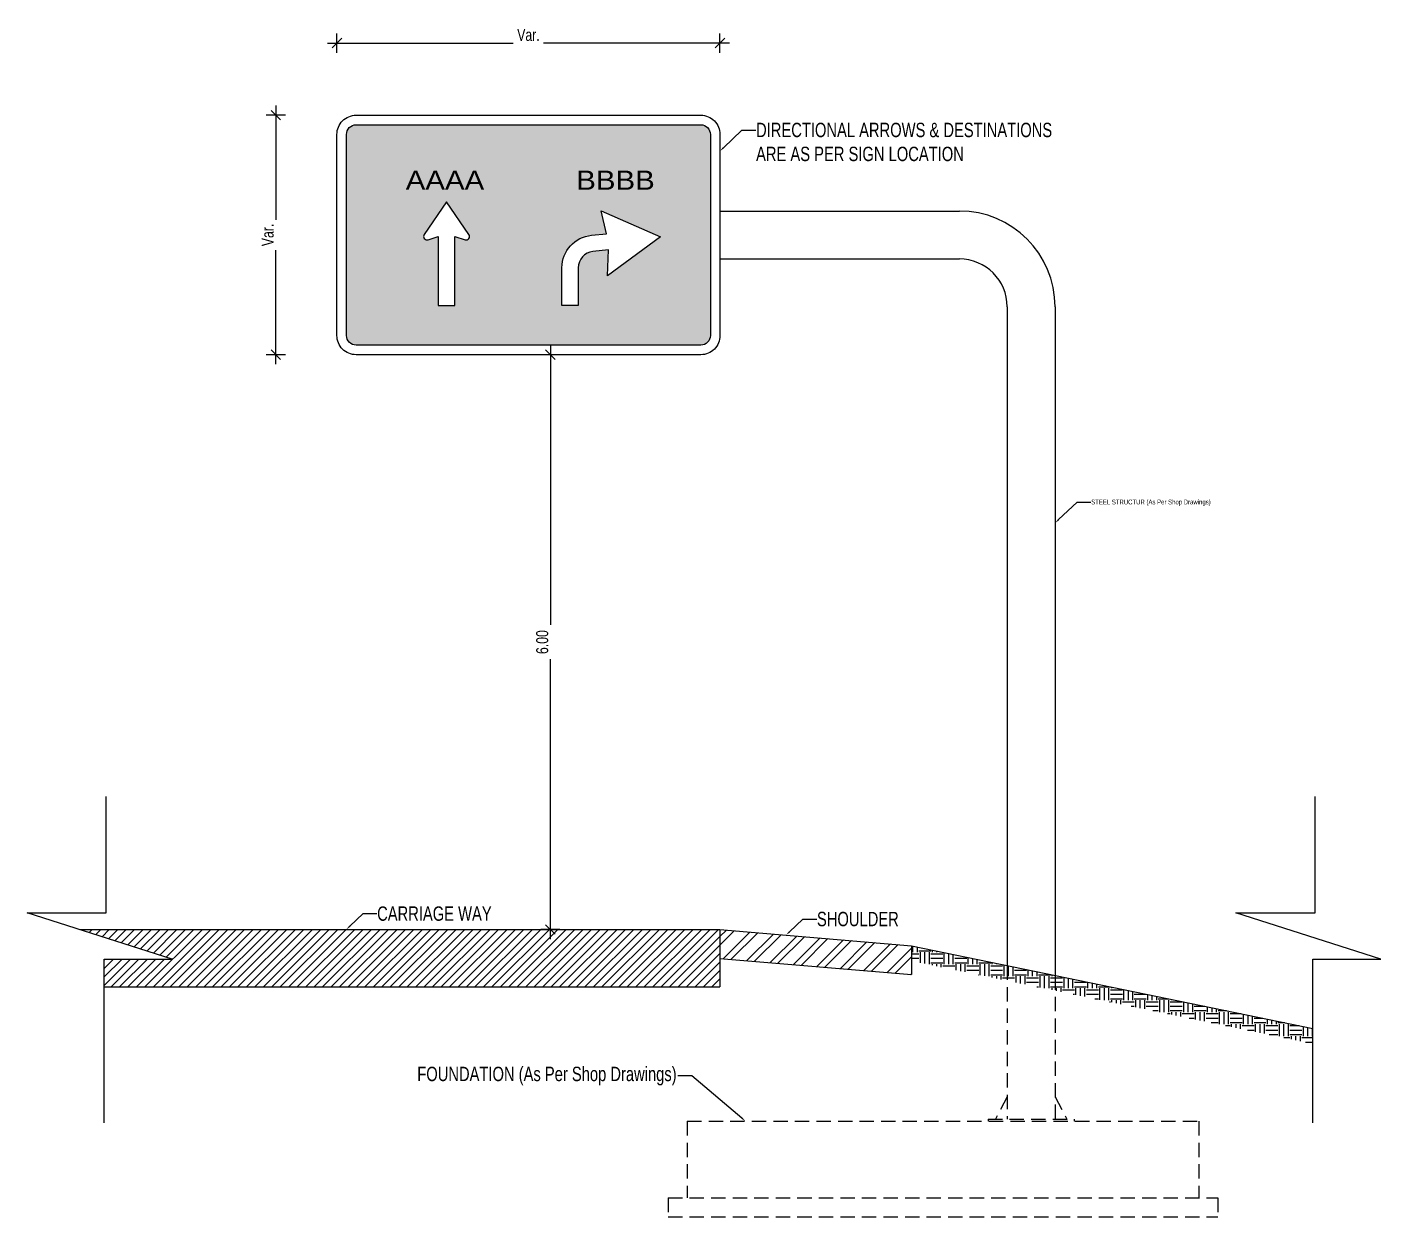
# Model space of a CAD drawing. Header units: metres. Extents: x 427982 to 431722, y 2905273 to 2906993.
# Drawn here: x 431220.4 to 431503.2, y 2905513.3 to 2905761.7 of the extents above; entities that cross this region are included whole.
import ezdxf
from ezdxf import colors
from ezdxf.entities.mleader import LeaderData, LeaderLine
from ezdxf.lldxf.tags import DXFTag
from ezdxf.math import Vec2, Vec3

# ---------------------------------------------------------------- set-up
doc = ezdxf.new("R2010")
doc.units = ezdxf.units.M
doc.linetypes.add('DASHED', pattern=[0.75, 0.5, -0.25])
doc.linetypes.add('TI-620 150-200', pattern=[2, 1, -1])
for name, color, linetype in [('TI-Dim 1000', 7, 'Continuous'), ('TI-MARKING', 7, 'Continuous'), ('TI-Text', 7, 'TI_PV')]:
    doc.layers.add(name, color=color, linetype=linetype)
doc.styles.add('DIM', font='simplex.shx')
doc.styles.add('JEREC', font='swisscl.ttf')
tags = doc.linetypes.add('TI-LE', pattern='A,66.702581,-0.059557,["L.E",DIM,S=1,R=0,X=0,Y=-0.439865],-2.345205,61.327337', length=130.43468).pattern_tags.tags
tags[6] = DXFTag(74, 10)
tags = doc.linetypes.add('TI_PV', pattern='A,48.055559,-0.517141,["P V",DIM,S=1.25,R=0,X=0,Y=-0.588432],-4.036816,22.390484', length=75).pattern_tags.tags
tags[6] = DXFTag(74, 10)
doc.dimstyles.new('TI 1000', dxfattribs={"dimtxt": 1.5, "dimasz": 1.25, "dimexe": 0.5, "dimexo": 0.5, "dimgap": 1, "dimtad": 0, "dimzin": 0, "dimdsep": 46, "dimtxsty": 'DIM', "dimblk": 'OBLIQUE', "dimcen": 0, "dimdle": 0.5, "dimclrd": 256, "dimclre": 256, "dimclrt": 256, "dimadec": 0, "dimazin": 0, "dimtfac": 1, "dimtix": 1, "dimtofl": 0, "dimtmove": 2, "dimatfit": 3, "dimldrblk": 'OBLIQUE', "dimfxl": 1, "dimfxlon": 1, "dimtvp": 0.666667, "dimtolj": 1, "dimtzin": 0, "dimlwd": -1, "dimlwe": -1, "dimarcsym": 0})
pattern_1 = [(0, (425466.6588, 2903528.8635), (2.5, 2.5), [2.5, -2.5]), (0, (425466.6588, 2903529.801), (2.5, 2.5), [2.5, -2.5]), (0, (425466.6588, 2903530.7385), (2.5, 2.5), [2.5, -2.5]), (90, (425466.9713, 2903531.051), (-2.5, 2.5), [2.5, -2.5]), (90, (425467.9088, 2903531.051), (-2.5, 2.5), [2.5, -2.5]), (90, (425468.8463, 2903531.051), (-2.5, 2.5), [2.5, -2.5])]

# ---------------------------------------------------------------- blocks, each defined once
blk = doc.blocks.new('_OBLIQUE')
at = {"color": 0, "linetype": 'ByBlock'}
blk.add_line((-0.5, -0.5), (0.5, 0.5), dxfattribs=at)
blk = doc.blocks.new('*D242')
at = {"layer": 'Defpoints', "color": 0, "transparency": 16777216}
for p in [(431334.38, 2905693.31), (431329.7, 2905573.31), (431334.38, 2905573.31)]:
    blk.add_point(p, dxfattribs=at)
at = {"layer": 'TI-Dim 1000', "transparency": 16777216}
for p, q in [((431329.7, 2905695.31), (431329.7, 2905636.89)), ((431331.7, 2905693.31), (431327.7, 2905693.31)), ((431329.7, 2905571.31), (431329.7, 2905629.73)), ((431331.7, 2905573.31), (431327.7, 2905573.31))]:
    blk.add_line(p, q, dxfattribs=at)
at = {"layer": 'TI-Dim 1000', "transparency": 16777216, "xscale": 2, "yscale": 2, "zscale": 2}
for p, rotation in [((431329.7, 2905693.31), 90), ((431329.7, 2905573.31), 270)]:
    blk.add_blockref('_OBLIQUE', p, dxfattribs=dict(at, rotation=rotation))
at = {"layer": 'TI-Dim 1000', "transparency": 16777216, "insert": (431328, 2905633.31), "char_height": 2.5, "attachment_point": 5, "rotation": 90, "style": 'JEREC'}
blk.add_mtext('\\A1;6.00', dxfattribs=at)
blk = doc.blocks.new('*D243')
at = {"layer": 'Defpoints', "color": 0, "transparency": 16777216}
for p in [(431365.11, 2905758.36), (431285.11, 2905718.31), (431365.11, 2905718.31)]:
    blk.add_point(p, dxfattribs=at)
at = {"layer": 'TI-Dim 1000', "transparency": 16777216}
for p, q in [((431285.11, 2905756.36), (431285.11, 2905760.36)), ((431365.11, 2905756.36), (431365.11, 2905760.36)), ((431283.11, 2905758.36), (431321.95, 2905758.36)), ((431367.11, 2905758.36), (431328.28, 2905758.36))]:
    blk.add_line(p, q, dxfattribs=at)
at = {"layer": 'TI-Dim 1000', "transparency": 16777216, "xscale": 2, "yscale": 2, "zscale": 2, "rotation": 180}
blk.add_blockref('_OBLIQUE', (431285.11, 2905758.36), dxfattribs=at)
at = {"layer": 'TI-Dim 1000', "transparency": 16777216, "xscale": 2, "yscale": 2, "zscale": 2}
blk.add_blockref('_OBLIQUE', (431365.11, 2905758.36), dxfattribs=at)
at = {"layer": 'TI-Dim 1000', "transparency": 16777216, "insert": (431325.11, 2905760.06), "char_height": 2.5, "attachment_point": 5, "style": 'JEREC'}
blk.add_mtext('\\A1;Var.', dxfattribs=at)
blk = doc.blocks.new('*D244')
at = {"layer": 'Defpoints', "color": 0, "transparency": 16777216}
for p in [(431308.18, 2905743.31), (431272.35, 2905693.31), (431308.18, 2905693.31)]:
    blk.add_point(p, dxfattribs=at)
at = {"layer": 'TI-Dim 1000', "transparency": 16777216}
for p, q in [((431274.35, 2905743.31), (431270.35, 2905743.31)), ((431272.35, 2905745.31), (431272.35, 2905721.47)), ((431272.35, 2905691.31), (431272.35, 2905715.14)), ((431274.35, 2905693.31), (431270.35, 2905693.31))]:
    blk.add_line(p, q, dxfattribs=at)
at = {"layer": 'TI-Dim 1000', "transparency": 16777216, "xscale": 2, "yscale": 2, "zscale": 2}
for p, rotation in [((431272.35, 2905743.31), 90), ((431272.35, 2905693.31), 270)]:
    blk.add_blockref('_OBLIQUE', p, dxfattribs=dict(at, rotation=rotation))
at = {"layer": 'TI-Dim 1000', "transparency": 16777216, "insert": (431270.65, 2905718.31), "char_height": 2.5, "attachment_point": 5, "rotation": 90, "style": 'JEREC'}
blk.add_mtext('\\A1;Var.', dxfattribs=at)

msp = doc.modelspace()

# ---------------------------------------------------------------- hatches: boundary and pattern name
at = {"layer": 'TI-MARKING'}
h = msp.add_hatch(color=5, dxfattribs=at)
h.dxf.hatch_style = 1
h.paths.add_polyline_path([(431363.112, 2905739.306, 0.4142136), (431361.112, 2905741.306), (431289.112, 2905741.306, 0.4142136), (431287.112, 2905739.306), (431287.112, 2905697.306, 0.4142136), (431289.112, 2905695.306), (431361.112, 2905695.306, 0.4142136), (431363.112, 2905697.306)])
h.paths.add_polyline_path([(431332.109, 2905711.463), (431332.109, 2905703.568), (431335.509, 2905703.568), (431335.509, 2905711.462, -0.386302), (431338.59, 2905714.855), (431341.83, 2905715.168), (431341.611, 2905709.772), (431352.692, 2905717.929), (431340.3, 2905723.35), (431341.438, 2905718.555), (431338.272, 2905718.25, 0.386302)], flags=16)
h.paths.add_polyline_path([(431311.89, 2905717.319), (431309.751, 2905717.997), (431309.751, 2905715.485), (431309.751, 2905703.568), (431306.274, 2905703.568), (431306.274, 2905715.485), (431306.274, 2905717.997), (431304.136, 2905717.319, -0.7136236), (431303.333, 2905718.4), (431308.013, 2905725.221), (431312.692, 2905718.4, -0.7136236)], flags=16)
h.paths.add_polyline_path([(431334.091, 2905726.745), (431352.479, 2905726.745), (431352.479, 2905732.745), (431334.091, 2905732.745)], flags=24)
h.paths.add_polyline_path([(431298.477, 2905726.745), (431316.739, 2905726.745), (431316.739, 2905732.745), (431298.477, 2905732.745)], flags=24)
h = msp.add_hatch(dxfattribs=at)
h.set_pattern_fill('ANSI31', color=256, scale=10)
h.set_pattern_definition([(45, (425466.6588, 2903528.8635), (-0.88388348, 0.88388348), [])])
h.paths.add_polyline_path([(431365.112, 2905573.306), (431231.383, 2905573.306), (431250.683, 2905567.139), (431236.494, 2905567.139), (431236.494, 2905561.306), (431365.112, 2905561.306)])
h = msp.add_hatch(dxfattribs=at)
h.set_pattern_fill('ANSI32', color=256, scale=10)
h.set_pattern_definition([(45, (425466.6588, 2903528.8635), (-2.6516504, 2.6516504), []), (45, (425468.4266, 2903528.8635), (-2.6516504, 2.6516504), [])])
h.paths.add_polyline_path([(431405.112, 2905569.923), (431365.112, 2905573.306), (431365.112, 2905567.285), (431405.112, 2905563.901)])
h = msp.add_hatch(dxfattribs=at)
h.set_pattern_fill('EARTH', color=256, scale=10)
h.set_pattern_definition(pattern_1)
h.paths.add_polyline_path([(431425.112, 2905565.804), (431405.112, 2905569.923), (431405.112, 2905566.753), (431425.112, 2905562.634)])
h = msp.add_hatch(dxfattribs=at)
h.set_pattern_fill('EARTH', color=256, scale=10)
h.set_pattern_definition(pattern_1)
h.paths.add_polyline_path([(431425.112, 2905565.804), (431425.112, 2905562.634), (431435.112, 2905560.575), (431435.112, 2905563.744)])
h = msp.add_hatch(dxfattribs=at)
h.set_pattern_fill('EARTH', color=256, scale=10)
h.set_pattern_definition(pattern_1)
h.paths.add_polyline_path([(431435.112, 2905563.744), (431435.112, 2905560.575), (431488.979, 2905549.482), (431488.979, 2905552.651)])

# ---------------------------------------------------------------- linework, layer by layer
at = {"layer": 'TI-Dim 1000'}
for p, q in [((431365.112, 2905723.306), (431415.112, 2905723.306)), ((431365.112, 2905713.306), (431415.112, 2905713.306)), ((431425.112, 2905703.306), (431425.112, 2905565.804)), ((431435.112, 2905703.306), (431435.112, 2905563.744)), ((431236.944, 2905576.819), (431236.944, 2905601.045)), ((431489.429, 2905576.819), (431489.429, 2905601.045)), ((431250.683, 2905567.139), (431220.392, 2905576.819)), ((431220.392, 2905576.819), (431236.944, 2905576.819)), ((431503.168, 2905567.139), (431472.877, 2905576.819)), ((431472.877, 2905576.819), (431489.429, 2905576.819)), ((431231.383, 2905573.306), (431365.112, 2905573.306)), ((431365.112, 2905573.306), (431365.112, 2905561.306)), ((431365.112, 2905573.306), (431405.112, 2905569.923)), ((431405.112, 2905569.923), (431405.112, 2905563.901)), ((431405.112, 2905569.923), (431488.979, 2905552.651)), ((431236.494, 2905532.947), (431236.494, 2905567.139)), ((431365.112, 2905567.285), (431405.112, 2905563.901)), ((431488.979, 2905532.947), (431488.979, 2905567.139)), ((431236.494, 2905561.306), (431365.112, 2905561.306))]:
    msp.add_line(p, q, dxfattribs=at)
at = {"layer": 'TI-Dim 1000', "linetype": 'DASHED', "ltscale": 6}
for p, q in [((431425.112, 2905565.804), (431425.112, 2905533.706)), ((431435.112, 2905563.744), (431435.112, 2905533.706)), ((431425.112, 2905538.362), (431422.67, 2905533.706)), ((431435.112, 2905538.362), (431437.555, 2905533.706)), ((431358.269, 2905533.306), (431465.112, 2905533.306)), ((431358.269, 2905533.306), (431358.269, 2905517.306)), ((431421.112, 2905533.706), (431439.112, 2905533.706)), ((431421.112, 2905533.706), (431421.112, 2905533.306)), ((431439.112, 2905533.706), (431439.112, 2905533.306)), ((431465.112, 2905533.306), (431465.112, 2905517.306)), ((431354.269, 2905517.306), (431469.112, 2905517.306)), ((431354.269, 2905517.306), (431354.269, 2905513.306)), ((431469.112, 2905517.306), (431469.112, 2905513.306)), ((431354.269, 2905513.306), (431469.112, 2905513.306))]:
    msp.add_line(p, q, dxfattribs=at)
at = {"layer": 'TI-Dim 1000'}
for points in [[(431289.112, 2905693.306, -0.4142136), (431285.112, 2905697.306), (431285.112, 2905739.306, -0.4142136), (431289.112, 2905743.306), (431361.112, 2905743.306, -0.4142136), (431365.112, 2905739.306), (431365.112, 2905697.306, -0.4142136), (431361.112, 2905693.306)], [(431289.112, 2905695.306, -0.4142136), (431287.112, 2905697.306), (431287.112, 2905739.306, -0.4142136), (431289.112, 2905741.306), (431361.112, 2905741.306, -0.4142136), (431363.112, 2905739.306), (431363.112, 2905697.306, -0.4142136), (431361.112, 2905695.306)]]:
    msp.add_lwpolyline(points, format="xyb", close=True, dxfattribs=at)
for radius in [20, 10]:
    msp.add_arc((431415.112, 2905703.306), radius, 0, 90, dxfattribs=at)
at = {"layer": 'TI-MARKING'}
for p, q in [((431236.494, 2905567.139), (431250.683, 2905567.139)), ((431488.979, 2905567.139), (431503.168, 2905567.139))]:
    msp.add_line(p, q, dxfattribs=at)
at = {"layer": 'TI-MARKING', "linetype": 'TI-LE', "flags": 128}
msp.add_lwpolyline([(431311.89, 2905717.319), (431311.89, 2905717.319, 0.7136236), (431312.692, 2905718.4), (431308.013, 2905725.221), (431303.333, 2905718.4, 0.7136236), (431304.136, 2905717.319), (431304.136, 2905717.319), (431306.274, 2905717.997), (431306.274, 2905715.485), (431306.274, 2905703.568), (431309.751, 2905703.568), (431309.751, 2905715.485), (431309.751, 2905717.997), (431311.89, 2905717.319)], format="xyb", dxfattribs=at)
at = {"layer": 'TI-MARKING', "linetype": 'TI-LE'}
msp.add_lwpolyline([(431332.109, 2905703.568), (431332.109, 2905711.463, -0.386302), (431338.272, 2905718.25), (431341.438, 2905718.555), (431340.3, 2905723.35), (431352.692, 2905717.929), (431341.611, 2905709.772), (431341.83, 2905715.168), (431338.59, 2905714.855, 0.386302), (431335.509, 2905711.462), (431335.509, 2905703.568)], format="xyb", close=True, dxfattribs=at)

# ---------------------------------------------------------------- texts
at = {"layer": 'TI-Text', "linetype": 'TI-620 150-200', "style": 'JEREC', "width": 1.5}
for s, p in [('AAAA', (431299.477, 2905727.745)), ('BBBB', (431335.091, 2905727.745))]:
    msp.add_text(s, height=4, dxfattribs=at).set_placement(p)

# ---------------------------------------------------------------- dimensions: what is measured, and where the dimension line sits
at = {"layer": 'TI-Dim 1000'}
dim = msp.add_linear_dim(base=(431365.112, 2905758.361), p1=(431285.112, 2905718.306), p2=(431365.112, 2905718.306), text='Var.', dimstyle='TI 1000', override={"dimtxt": 2.5, "dimasz": 2, "dimexe": 2, "dimlfac": 0.05, "dimtxsty": 'JEREC', "dimdle": 2, "dimfxl": 2}, dxfattribs=at)
dim.commit()
dim.dimension.update_dxf_attribs({"geometry": '*D243', "text_midpoint": (431325.112, 2905760.064)})
dim = msp.add_linear_dim(base=(431272.354, 2905693.306), p1=(431308.181, 2905743.306), p2=(431308.181, 2905693.306), angle=90, text='Var.', dimstyle='TI 1000', override={"dimtxt": 2.5, "dimasz": 2, "dimexe": 2, "dimlfac": 0.05, "dimtxsty": 'JEREC', "dimdle": 2, "dimfxl": 2}, dxfattribs=at)
dim.commit()
dim.dimension.update_dxf_attribs({"geometry": '*D244', "text_midpoint": (431270.651, 2905718.306)})
dim = msp.add_linear_dim(base=(431329.703, 2905573.306), p1=(431334.383, 2905693.306), p2=(431334.383, 2905573.306), angle=90, dimstyle='TI 1000', override={"dimtxt": 2.5, "dimasz": 2, "dimexe": 2, "dimlfac": 0.05, "dimtxsty": 'JEREC', "dimdle": 2, "dimfxl": 2}, dxfattribs=at)
dim.commit()
dim.dimension.update_dxf_attribs({"geometry": '*D242', "text_midpoint": (431327.996, 2905633.306)})

# ---------------------------------------------------------------- leaders
ml = msp.add_multileader_mtext('Standard', dxfattribs=at)
ml.set_content('DIRECTIONAL ARROWS & DESTINATIONS \\PARE AS PER SIGN LOCATION ', color=256, style='JEREC')
ml.set_leader_properties()
ml.build(insert=Vec2(0, 0))
ml.multileader.update_dxf_attribs({"dogleg_length": 0.36, "arrow_head_size": 1})
ctx = ml.context
ctx.base_point, ctx.char_height, ctx.arrow_head_size, ctx.landing_gap_size, ctx.plane_origin = Vec3(431372.61, 2905740.198), 3, 1, 0.045, Vec3(431367.575, 2905736.873)
notes = []
notes.append((ctx, [(0, (1, 1, 0), (431369.716, 2905740.198), (1, 0), 2.894, [(0, [(431365.112, 2905735.83)], 0, [])])]))
ctx.mtext.insert = Vec3(431372.655, 2905741.73)
ml = msp.add_multileader_mtext('Standard', dxfattribs=at)
ml.set_content('STEEL STRUCTUR (As Per Shop Drawings) \\P ', color=256, style='JEREC')
ml.set_leader_properties()
ml.build(insert=Vec2(0, 0))
ml.multileader.update_dxf_attribs({"dogleg_length": 0.36, "arrow_head_size": 1})
ctx = ml.context
ctx.base_point, ctx.char_height, ctx.arrow_head_size, ctx.landing_gap_size, ctx.plane_origin = Vec3(431442.61, 2905662.555), 1, 1, 0.045, Vec3(431437.575, 2905659.23)
notes.append((ctx, [(0, (1, 1, 0), (431439.716, 2905662.555), (1, 0), 2.894, [(0, [(431435.112, 2905658.188)], 0, [])])]))
ctx.mtext.insert = Vec3(431442.655, 2905663.055)
ml = msp.add_multileader_mtext('Standard', dxfattribs=at)
ml.set_content('CARRIAGE WAY \\P ', color=256, style='JEREC')
ml.set_leader_properties()
ml.build(insert=Vec2(0, 0))
ml.multileader.update_dxf_attribs({"dogleg_length": 0.36, "arrow_head_size": 1})
ctx = ml.context
ctx.base_point, ctx.char_height, ctx.arrow_head_size, ctx.landing_gap_size, ctx.plane_origin = Vec3(431293.467, 2905576.631), 3, 1, 0.045, Vec3(431288.432, 2905573.306)
notes.append((ctx, [(0, (1, 1, 0), (431290.573, 2905576.631), (1, 0), 2.894, [(0, [(431287.057, 2905573.306)], 0, [])])]))
ctx.mtext.insert = Vec3(431293.512, 2905578.131)
ml = msp.add_multileader_mtext('Standard', dxfattribs=at)
ml.set_content('SHOULDER', color=256, style='JEREC')
ml.set_leader_properties()
ml.build(insert=Vec2(0, 0))
ml.multileader.update_dxf_attribs({"dogleg_length": 0.36, "arrow_head_size": 1})
ctx = ml.context
ctx.base_point, ctx.char_height, ctx.arrow_head_size, ctx.landing_gap_size, ctx.plane_origin = Vec3(431385.33, 2905575.463), 3, 1, 0.045, Vec3(431380.295, 2905572.138)
notes.append((ctx, [(0, (1, 1, 0), (431382.436, 2905575.463), (1, 0), 2.894, [(0, [(431378.92, 2905572.138)], 0, [])])]))
ctx.mtext.insert = Vec3(431385.375, 2905576.996)
ml = msp.add_multileader_mtext('Standard', dxfattribs=at)
ml.set_content('FOUNDATION (As Per Shop Drawings) ', color=256, style='JEREC')
ml.set_leader_properties()
ml.build(insert=Vec2(0, 0))
ml.multileader.update_dxf_attribs({"dogleg_length": 0.36, "arrow_head_size": 1})
ctx = ml.context
ctx.base_point, ctx.char_height, ctx.arrow_head_size, ctx.landing_gap_size, ctx.plane_origin = Vec3(431301.848, 2905542.773), 3, 1, 0.045, Vec3(431371.803, 2905533.306)
notes.append((ctx, [(1, (1, 1, 0), (431359.239, 2905542.773), (-1, 0), 2.894, [(0, [(431370.427, 2905533.306)], 0, [])])]))
ctx.mtext.insert = Vec3(431301.893, 2905544.655)
for ctx, leaders in notes:
    for number, flags, end, landing, length, lines in leaders:
        leader = LeaderData()
        leader.index, (leader.has_last_leader_line, leader.has_dogleg_vector, leader.attachment_direction) = number, flags
        leader.last_leader_point, leader.dogleg_vector, leader.dogleg_length = Vec3(end), Vec3(landing), length
        for number, points, colour, breaks in lines:
            line = LeaderLine()
            line.index, line.vertices, line.color, line.breaks = number, Vec3.list(points), colors.encode_raw_color(colour), breaks
            leader.lines.append(line)
        ctx.leaders.append(leader)

doc.saveas('drawing.dxf')
